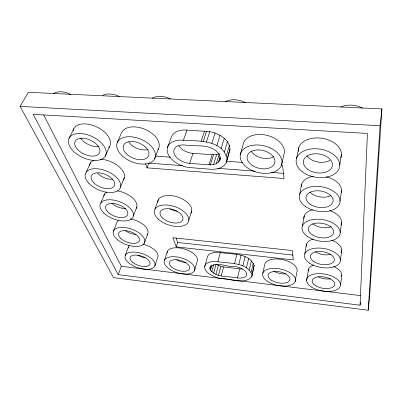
<?xml version="1.0" encoding="UTF-8"?>
<svg xmlns="http://www.w3.org/2000/svg" width="402" height="402" viewBox="0 0 402 402"><rect width="100%" height="100%" fill="white"/><g stroke="black" fill="none" stroke-linecap="round" stroke-linejoin="round"><path stroke-width="0.6" d="M360.071 305.224L367.418 133.429L33.16 114.339L118.223 274.646L360.071 305.224L360.393 302.244M368.217 310.233L380.081 125.741L381.9 108.912L28.366 92.299L20.1 106.389L113.52 277.626L368.217 310.233L369.634 296.018L381.9 108.912M209.985 267.375C216.055 260.697 227.145 267.506 234.587 266.491A10.889 5.372 14.3 0 1 246.607 273.476A10.889 5.372 14.3 0 1 237.461 277.938C228.884 275.737 214.809 278.496 209.894 268.772L210.321 266.169M252.019 274.566C246.552 261.903 228.904 263.637 217.854 261.737L216.929 261.591A16.211 7.96 15.1 0 0 204.668 267.802A16.211 7.96 15.1 0 0 219.603 278.264C229.135 278.104 244.235 285.531 251.768 276.671L254.134 265.34C248.888 252.642 231.271 254.36 220.326 252.567L219.412 252.431A16.05 8.08 15 0 0 207.166 257.858L204.613 266.873M254.134 265.34L251.768 276.671M340.569 284.742L341.846 275.063M340.414 260.164L341.765 250.18M340.233 232.477L341.675 222.2M340.032 201.065L341.569 190.493M339.796 165.111L341.454 154.262M306.575 280.691L308.565 268.968M304.816 253.773L306.545 243.949M295.143 281.526A16.723 8.311 12.2 0 0 273.862 268.385A16.723 8.311 12.2 0 0 268.114 281.802A16.723 8.311 12.2 0 0 295.143 281.526L296.852 272.109A16.552 8.432 12 0 0 283.887 259.913A16.552 8.432 12 0 0 264.838 263.973L262.807 273.29M302.415 225.949L304.279 215.834M299.691 194.407L301.711 184.021M296.575 158.363L298.781 147.715M219.758 160.358C221.12 156.82 218.864 153.242 216.251 150.971C207.372 143.599 194.819 146.851 184.337 144.946A13.768 8.553 19.4 0 0 174.031 153.257A13.768 8.553 19.4 0 0 189.633 163.393L209.015 164.765C213.738 165.428 219.824 163.333 220.482 157.956M281.666 164.634A21.281 13.693 13.7 0 0 254.17 145.082A21.281 13.693 13.7 0 0 247.456 167.845A21.281 13.693 13.7 0 0 281.666 164.634L284.018 154.117A21.01 13.809 13.6 0 0 267.044 135.353A21.01 13.809 13.6 0 0 243.225 144.122L240.346 154.479M227.004 159.353C223.718 139.811 198.085 140.981 183.382 140.283L180.764 140.077A20.658 12.834 19.4 0 0 167.488 152.383A20.658 12.834 19.4 0 0 188 167.448L212.085 169.368L216.844 168.951L220.969 167.639L224.18 165.513L226.246 162.689L230.004 149.107L229.406 145.449L227.452 141.75L224.261 138.278L220.05 135.288L215.105 133.002L209.799 131.59L184.387 129.962A20.396 12.954 19.5 0 0 171.202 137.509L167.488 147.499M230.004 149.107L226.246 162.689M251.175 272.275L253.31 263.024M249.27 269.968L251.436 260.702M246.436 267.802L248.637 258.526M242.863 265.938L245.104 256.662M237.461 277.938L239.682 268.853A10.779 5.452 14.2 0 0 242.305 268.973M238.808 264.511L241.089 255.24M234.557 263.622L236.878 254.371M221.206 275.948L223.562 266.943L239.682 268.853M218.497 275.335L220.884 266.34L216.517 264.431M215.914 274.39L218.326 265.4M217.854 261.737L220.326 252.567M213.623 273.179L216.06 264.189M211.779 271.777L213.748 264.576M209.894 268.772L210.723 265.762M210.507 270.275L211.995 264.868M194.362 270.918A15.929 7.683 17 0 0 175.644 256.813A15.929 7.683 17 0 0 168.549 268.461A15.929 7.683 17 0 0 194.362 270.918L196.965 262.024A15.773 7.799 17 0 0 184.613 249.084A15.773 7.799 17 0 0 167.026 252.798M226.376 155.715L229.406 145.449M224.381 152.031L227.452 141.75M218.412 162.257L220.04 156.87M216.291 163.699L219.376 153.554M221.135 148.564L224.261 138.278M213.542 164.594L216.653 154.468L218.834 153.735M216.854 145.569L220.05 135.288M210.352 164.89L213.497 154.785L216.653 154.468M209.015 164.765L212.171 154.669L213.497 154.785M188.764 220.306L191.754 210.844M211.844 143.268L215.105 133.002M176.237 246.888L172.855 237.738L292.259 250.557L293.324 259.903L176.237 246.888L177.649 242.476L175.981 237.878M206.467 141.836L209.799 131.59M164.518 260.159L167.428 251.32M203.176 141.554L206.548 131.323M201.121 141.378L204.517 131.158M154.835 265.968A15.713 7.397 18.7 0 0 135.112 252.144A15.713 7.397 18.7 0 0 130.173 263.993A15.713 7.397 18.7 0 0 154.835 265.968L157.77 257.265A15.562 7.512 18.8 0 0 142.911 244.14M189.633 163.393L193.005 153.398L212.171 154.669M183.382 140.283L186.98 130.153M144.454 242.954A16.608 8.201 19.8 0 0 124.449 227.482A16.608 8.201 19.8 0 0 118.118 240.28A16.608 8.201 19.8 0 0 144.454 242.954L147.645 234.024M154.936 209.171L158.308 199.799M125.143 255.717L128.374 247.074M118.223 274.646L121.344 266.305L43.657 114.917M133.384 215.924L136.881 206.754M154.735 158.639A20.381 12.166 22.6 0 0 131.429 136.811A20.381 12.166 22.6 0 0 122.138 155.75A20.381 12.166 22.6 0 0 154.735 158.639L158.494 148.805M281.31 165.227L282.561 165.317L284.063 178.513L147.021 167.85L148.851 163.127L182.619 165.679M113.414 231.175L116.947 222.301A16.442 8.321 19.9 0 1 118.268 220.482M120.51 187.111L124.364 177.724M100.801 202.995L104.676 193.885M117.213 142.735L121.474 132.992A20.135 12.286 22.8 0 1 145.831 129.71A20.135 12.286 22.8 0 1 157.956 149.73M105.223 156.252A20.216 11.487 25.1 0 0 83.686 133.866A20.216 11.487 25.1 0 0 73.008 150.785A20.216 11.487 25.1 0 0 105.223 156.252L109.48 146.685M86.234 172.111L90.515 162.79M69.109 138.172L73.867 128.665M20.1 106.389L380.081 125.741M155.484 156.122L170.508 157.212M226.22 161.242L242.496 162.418M217.633 168.332L255.149 171.172M271.41 172.398L283.912 173.347M177.649 242.476L292.957 255.064M121.344 266.305L360.483 295.606M220.884 266.34L223.562 266.943M145.534 163.815L147.021 167.85M53.471 93.721A16.944 10.085 28.3 0 1 70.827 94.495M102.736 95.344A17.025 10.713 26.1 0 1 119.304 96.545M152.247 98.249A17.17 11.351 22.9 0 1 170.528 98.952M225.396 101.691A17.552 12.191 16.8 0 1 245.411 102.716M340.801 107.022A18.738 13.16 5 0 1 362.624 108.233M298.359 151.413A21.703 14.336 8.7 0 1 322.102 138.293A21.703 14.336 8.7 0 1 340.72 157.951M73.149 131.017A19.974 11.608 25.4 0 1 96.616 126.861A19.974 11.608 25.4 0 1 108.741 147.655M89.455 165.287A18.608 10.341 23.1 0 1 94.224 160.167M100.505 159.287A18.608 10.341 23.1 0 1 119.6 167.177A18.608 10.341 23.1 0 1 123.107 180.106M103.822 196.156A17.447 9.256 21.3 0 1 106.625 192.111M117.449 190.885A17.447 9.256 21.3 0 1 136.208 208.437M130.419 218.859A16.442 8.321 19.9 0 1 147.037 234.949M128.198 248.049A15.562 7.512 18.8 0 1 129.479 245.381M308.183 271.184A17.025 8.658 9.8 0 1 313.661 265.039M333.715 266.556A17.025 8.658 9.8 0 1 341.705 276.194M306.153 246.441A17.989 9.708 9.5 0 1 313.309 238.979M331.504 240.11A17.989 9.708 9.5 0 1 341.162 252.657M303.877 218.658A19.075 10.965 9.3 0 1 312.605 209.738M329.59 210.593A19.075 10.965 9.3 0 1 341.032 225.004M330.077 160.252A14.462 9.553 8.7 0 1 306.927 155.84M273.697 156.695A14.005 9.201 13.6 0 1 251.104 151.152M193.005 153.398A13.598 8.633 19.5 0 1 178.82 145.836M148.001 149.509A13.422 8.186 22.8 0 1 128.791 142.001M98.791 146.484A13.311 7.738 25.4 0 1 80.636 138.012M112.811 179.357A12.402 6.894 23.1 0 1 97.606 173.202M125.736 208.477A11.628 6.166 21.3 0 1 111.781 203.141M136.102 234.497A10.96 5.543 19.9 0 1 125.248 230.512M145.057 257.727A10.372 5.01 18.8 0 1 137.67 255.099M186.181 262.461A10.517 5.201 17 0 1 176.744 259.888M285.943 273.802A11.035 5.618 12 0 1 273.857 271.234M330.675 278.777A11.346 5.769 9.8 0 1 318.128 276.802M330.997 254.28A11.995 6.472 9.5 0 1 315.334 251.732M331.273 226.633A12.718 7.306 9.3 0 1 312.791 223.798M301.284 186.146A20.306 12.482 9 0 1 313.515 176.212M326.082 176.769A20.306 12.482 9 0 1 341.268 192.658M330.941 195.513A13.532 8.316 9 0 1 309.972 192.076M177.277 211.236A11.779 6.548 18.5 0 1 169.91 208.804M157.624 202.266A17.718 9.789 18.5 0 1 177.694 197A17.718 9.789 18.5 0 1 190.875 213.241M302.57 171.945A21.989 14.221 9 0 0 339.072 168.775A21.989 14.221 9 0 0 312.253 148.84A21.989 14.221 9 0 0 302.57 171.945M307.706 169.302A14.658 9.477 9 0 0 331.967 167.036A14.658 9.477 9 0 0 313.927 153.845A14.658 9.477 9 0 0 307.706 169.302M252.034 165.227A14.186 9.125 13.7 0 0 274.762 162.936A14.186 9.125 13.7 0 0 256.285 150.001A14.186 9.125 13.7 0 0 252.034 165.227M126.369 153.75A13.588 8.105 22.6 0 0 148.323 156.408A13.588 8.105 22.6 0 0 133.559 141.589A13.588 8.105 22.6 0 0 126.369 153.75M77.219 149.077A13.472 7.658 25 0 0 98.932 153.775A13.472 7.658 25 0 0 85.772 138.584A13.472 7.658 25 0 0 77.219 149.077M88.676 183.081A18.819 10.221 22.8 0 0 119.268 189.463A18.819 10.221 22.8 0 0 100.756 169.267A18.819 10.221 22.8 0 0 88.676 183.081M93.289 182.257A12.542 6.809 22.8 0 0 113.721 186.749A12.542 6.809 22.8 0 0 101.686 173.242A12.542 6.809 22.8 0 0 93.289 182.257M103.661 212.864A17.633 9.135 21.1 0 0 132.364 218.075A17.633 9.135 21.1 0 0 114.088 200.176A17.633 9.135 21.1 0 0 103.661 212.864M109.042 213.08A11.753 6.085 21.1 0 0 127.585 214.909A11.753 6.085 21.1 0 0 113.464 203.487A11.753 6.085 21.1 0 0 109.042 213.08M120.746 238.406A11.07 5.467 19.8 0 0 138.856 241.677A11.07 5.467 19.8 0 0 127.389 230.929A11.07 5.467 19.8 0 0 120.746 238.406M132.444 262.204A10.472 4.93 18.7 0 0 149.524 264.903A10.472 4.93 18.7 0 0 138.122 255.245A10.472 4.93 18.7 0 0 132.444 262.204M171.785 267.209A10.618 5.12 17 0 0 189.221 269.415A10.618 5.12 17 0 0 177.488 259.828A10.618 5.12 17 0 0 171.785 267.209M271.767 280.41A11.145 5.538 12.2 0 0 289.741 280.154A11.145 5.538 12.2 0 0 275.465 271.43A11.145 5.538 12.2 0 0 271.767 280.41M311.565 287.078A17.201 8.537 10 0 0 340.002 286.912A17.201 8.537 10 0 0 319.128 273.616A17.201 8.537 10 0 0 311.565 287.078M315.565 285.696A11.467 5.688 10 0 0 334.479 285.505A11.467 5.688 10 0 0 320.464 276.687A11.467 5.688 10 0 0 315.565 285.696M309.711 263.29A18.191 9.588 9.7 0 0 339.811 262.606A18.191 9.588 9.7 0 0 317.711 248.054A18.191 9.588 9.7 0 0 309.711 263.29M313.53 261.39A12.125 6.392 9.7 0 0 333.801 261.421A12.125 6.392 9.7 0 0 319.701 251.471A12.125 6.392 9.7 0 0 313.53 261.39M307.625 236.577A19.301 10.844 9.5 0 0 339.595 235.25A19.301 10.844 9.5 0 0 316.118 219.216A19.301 10.844 9.5 0 0 307.625 236.577M312.168 234.718A12.864 7.226 9.5 0 0 333.399 233.668A12.864 7.226 9.5 0 0 317.545 223.075A12.864 7.226 9.5 0 0 312.168 234.718M305.269 206.377A20.557 12.361 9.2 0 0 339.348 204.236A20.557 12.361 9.2 0 0 314.314 186.438A20.557 12.361 9.2 0 0 305.269 206.377M310.063 204.146A13.703 8.236 9.2 0 0 332.72 202.593A13.703 8.236 9.2 0 0 315.887 190.804A13.703 8.236 9.2 0 0 310.063 204.146M162.931 218.351A11.939 6.442 18.4 0 0 182.443 220.442A11.939 6.442 18.4 0 0 169.157 208.774A11.939 6.442 18.4 0 0 162.931 218.351M158.574 219.402A17.909 9.668 18.4 0 0 187.895 222.673A17.909 9.668 18.4 0 0 168.126 205.12A17.909 9.668 18.4 0 0 158.574 219.402"/></g></svg>
